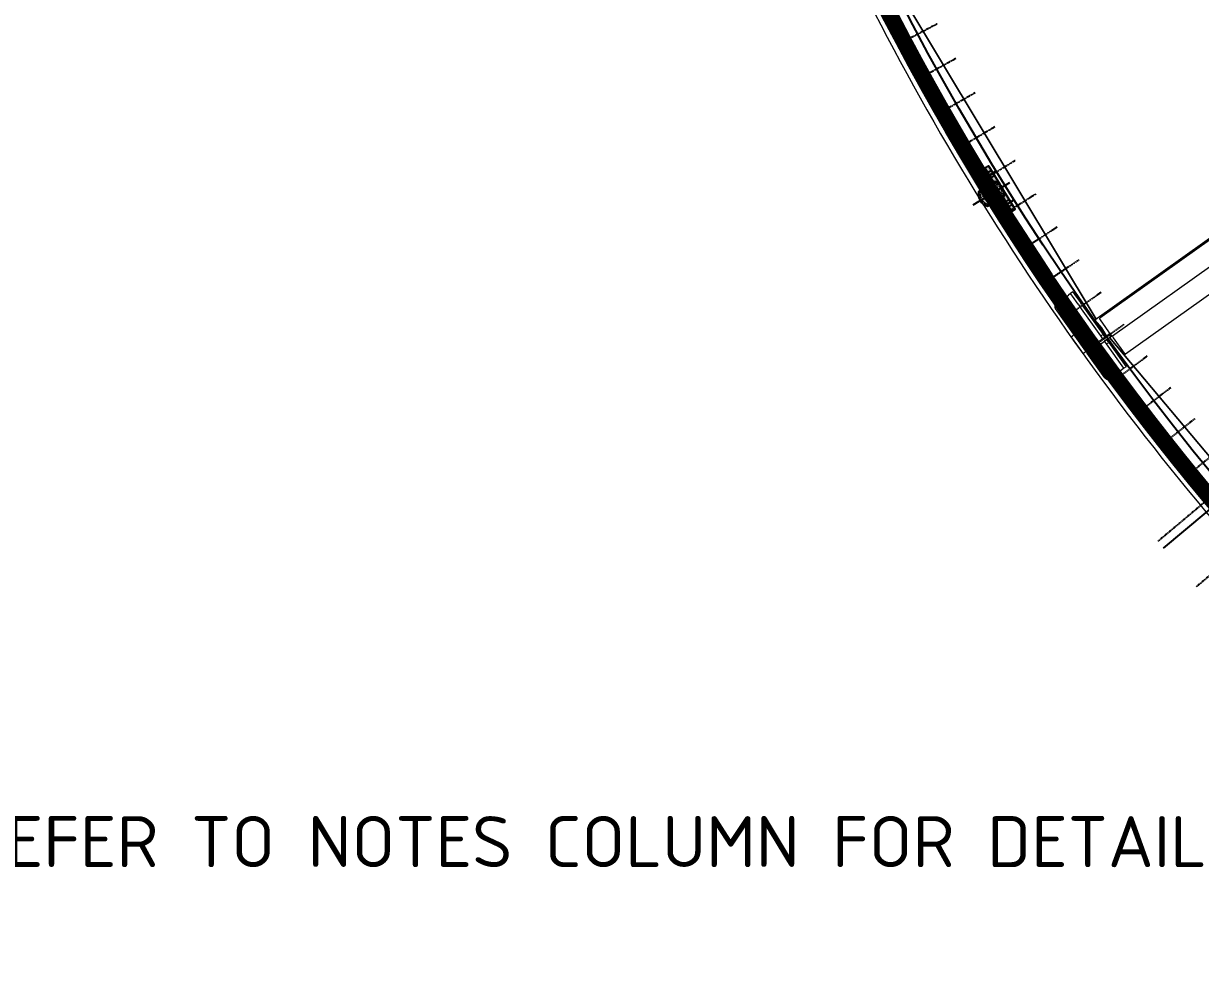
# Model space of a CAD drawing. Header units: millimetres. Extents: x -272986 to 200319, y -34579 to 49604.
# Drawn here: x -1719 to 1743, y 32032 to 34818 of the extents above; entities that cross this region are included whole.
import ezdxf
from ezdxf import colors
from ezdxf.entities.mleader import LeaderData, LeaderLine
from ezdxf.math import Vec2, Vec3

# ---------------------------------------------------------------- set-up
doc = ezdxf.new("R2010")
doc.units = ezdxf.units.MM
doc.linetypes.add('CENTER', pattern=[50.8, 31.75, -6.35, 6.35, -6.35])
doc.linetypes.add('HIDDEN2', pattern=[4.7625, 3.175, -1.5875])
doc.layers.get('Defpoints').update_dxf_attribs({"color": 9})
for name, color, linetype in [('X 0001 M', 7, 'Continuous'), ('X 0203 M', 7, 'Continuous'), ('X 1001 M', 8, 'HIDDEN2'), ('X 1203 M', 8, 'HIDDEN2'), ('X 2203 M', 1, 'CENTER'), ('X 3001 D', 5, 'Continuous'), ('X 4001 T', 7, 'Continuous'), ('X 5203 H', 255, 'Continuous')]:
    doc.layers.add(name, color=color, linetype=linetype)
doc.layers.add('X 5999 H', color=7, linetype='Continuous', true_color=0xffffff)
doc.styles.add('BIT STD. 2.5', font='isocpeur.ttf', dxfattribs={"height": 2.5})
doc.dimstyles.new('BIT STD. 2.5', dxfattribs={"dimtxt": 2.5, "dimasz": 2.5, "dimexe": 1, "dimexo": 0.75, "dimgap": 1, "dimtad": 1, "dimdec": 0, "dimdsep": 46, "dimtxsty": 'BIT STD. 2.5', "dimcen": 0, "dimadec": 0, "dimazin": 0, "dimtfac": 1, "dimtdec": 0, "dimtmove": 0, "dimatfit": 3, "dimfxl": 1, "dimtfill": 1, "dimlwd": -1, "dimlwe": -1, "dimarcsym": 0})

# ---------------------------------------------------------------- blocks, each defined once
blk = doc.blocks.new('*U393')
at = {"layer": 'X 0001 M'}
blk.add_line((25, -250), (25, 250), dxfattribs=at)
at = {"layer": 'X 1001 M', "color": 251, "ltscale": 0.5}
for p, q in [((-125, -250), (-125, 250)), ((50, -250), (50, 250))]:
    blk.add_line(p, q, dxfattribs=at)
blk = doc.blocks.new('*U394')
at = {"color": 0, "linetype": 'ByBlock', "lineweight": -2, "transparency": 16777216, "rotation": 126}
blk.add_blockref('*U393', (-54665.6, 33844.1), dxfattribs=at)
blk = doc.blocks.new('*U395')
at = {"layer": 'Defpoints', "color": 6, "linetype": 'HIDDEN2', "ltscale": 0.5}
blk.add_line((0, -62.5), (0, 62.5), dxfattribs=at)
blk = doc.blocks.new('*U396')
at = {"color": 0, "linetype": 'ByBlock', "lineweight": -2, "transparency": 16777216}
for p, rotation in [((-55495.5, 35276.2), 114), ((-55447.2, 35170), 114.8571428571428), ((-55397.4, 35064.5), 115.7142857142857), ((-55346, 34959.8), 116.5714285714286), ((-55293, 34855.8), 117.4285714285714), ((-55238.5, 34752.7), 118.2857142857143), ((-55182.5, 34650.4), 119.1428571428571), ((-55124.9, 34548.9), 120), ((-55065.8, 34448.3), 120.8571428571428), ((-55005.2, 34348.6), 121.7142857142857), ((-54943.2, 34249.8), 122.5714285714286), ((-54879.6, 34152), 123.4285714285714), ((-54814.6, 34055.1), 124.2857142857143), ((-54748.2, 33959.2), 125.1428571428572)]:
    blk.add_blockref('*U395', p, dxfattribs=dict(at, rotation=rotation))
blk = doc.blocks.new('A$C6fe8132b')
for name in ['*U394', '*U396']:
    blk.add_blockref(name, (48371.2, -38448.1))
blk = doc.blocks.new('A$C89218876')
at = {"layer": 'X 1001 M', "linetype": 'Continuous', "lineweight": 0}
for p, q in [((3175, -4981.8), (4155.3, -6581.6)), ((3120.5, -5017.3), (4099.9, -6615.5)), ((3120.5, -5017.3), (4099.9, -6615.5)), ((3059.9, -5042.8), (4044.5, -6649.5)), ((3570, -5883.1), (4048.7, -6664.2)), ((4102.7, -6624.9), (5038.2, -5945.2)), ((5038.2, -5945.2), (4102.7, -6624.9)), ((4519.2, -6408.3), (4532.2, -6399.1)), ((4540.3, -6410.5), (4527.2, -6419.7)), ((4434.9, -6466.9), (4448.1, -6457.9)), ((4456, -6469.4), (4442.8, -6478.5)), ((4349.9, -6524.4), (4363.2, -6515.5)), ((4370.9, -6527.2), (4357.6, -6536.1)), ((4264.1, -6580.8), (4277.5, -6572.1)), ((4104.8, -6613.9), (4151.7, -6585.1)), ((4117, -6628.1), (4191.9, -6582.2)), ((4196.1, -6589), (4121.2, -6634.9)), ((4191.9, -6582.2), (4196.1, -6589)), ((4196.1, -6589), (4200.3, -6595.8)), ((4200.3, -6595.8), (4223.3, -6633.3)), ((4285.1, -6583.8), (4271.7, -6592.5)), ((4001.2, -6699.1), (4092.3, -6643.2)), ((4096.2, -6619.1), (4049.3, -6647.8)), ((4073, -6646.5), (4098.6, -6633.5)), ((4098.6, -6633.5), (4073, -6646.5)), ((4091.5, -6622), (4093.9, -6625.8)), ((4100.8, -6638), (4092.3, -6643.2)), ((4092.3, -6643.2), (4096.5, -6650.1)), ((4093.9, -6625.8), (4100.7, -6621.6)), ((4093.9, -6625.8), (4112.5, -6656.1)), ((4105, -6644.8), (4096.5, -6650.1)), ((4100.7, -6621.6), (4098.3, -6617.7)), ((4119.3, -6652), (4100.7, -6621.6)), ((4100.8, -6638), (4101.2, -6637.8)), ((4105, -6644.8), (4100.8, -6638)), ((4105.4, -6644.6), (4105, -6644.8)), ((4108, -6633.6), (4108.5, -6633.3)), ((4117, -6628.1), (4108.5, -6633.3)), ((4108.5, -6633.3), (4112.7, -6640.1)), ((4112.7, -6640.1), (4112.2, -6640.4)), ((4121.2, -6634.9), (4112.7, -6640.1)), ((4121.2, -6634.9), (4117, -6628.1)), ((4177.7, -6636.6), (4191.4, -6628.2)), ((4198.6, -6639.3), (4185, -6647.9)), ((4198.7, -6640.2), (4185.1, -6648.5)), ((3015.9, -7185.2), (4046.2, -6660.2)), ((4046.2, -6660.2), (3015.9, -7185.2)), ((4096.5, -6650.1), (4005.4, -6705.9)), ((4048.7, -6664.2), (4073, -6646.5)), ((4073, -6646.5), (4048.7, -6664.2)), ((4048.7, -6664.2), (4051.2, -6668.4)), ((4117.6, -6664.5), (4112.5, -6656.1)), ((4117.6, -6664.5), (4137.8, -6697.4)), ((4119.3, -6652), (4124.5, -6660.4)), ((4122, -6672.5), (4122.4, -6672.3)), ((4127.7, -6681.9), (4122, -6672.5)), ((4144.6, -6693.3), (4124.5, -6660.4)), ((4129.2, -6668.1), (4129.6, -6667.8)), ((4129.6, -6667.8), (4135.4, -6677.2)), ((4135.4, -6677.2), (4135, -6677.5)), ((4219.9, -6647.1), (4144.6, -6693.3)), ((3970.2, -6718), (3994.2, -6703.3)), ((3998.4, -6710.2), (3974.4, -6724.9)), ((4001.2, -6699.1), (3994.2, -6703.3)), ((3998.4, -6710.2), (4005.4, -6705.9)), ((4137.8, -6697.4), (4006.8, -6777.7)), ((4090.4, -6690.2), (4104, -6681.8)), ((4111.3, -6693.7), (4097.7, -6702.1)), ((4128.1, -6681.7), (4127.7, -6681.9)), ((4137.8, -6697.4), (4144.6, -6693.3)), ((4144.5, -6706.2), (4138.8, -6696.8)), ((3961.7, -6723.3), (3970.2, -6718)), ((3961.7, -6723.3), (3965.9, -6730.1)), ((3974.4, -6724.9), (3965.9, -6730.1)), ((3965.9, -6730.1), (3970, -6736.9)), ((3993, -6774.4), (3970, -6736.9)), ((4003, -6743.7), (4016.6, -6735.4)), ((4023.3, -6747), (4009.6, -6755.2)), ((4023.9, -6747.3), (4010.3, -6755.7)), ((4087.9, -6728), (4093.7, -6737.3)), ((3913.8, -6794.9), (3927.7, -6786.9)), ((3934.7, -6799.1), (3920.8, -6807.1)), ((3824.5, -6845.6), (3838.5, -6837.8)), ((3845.3, -6850), (3831.4, -6857.8)), ((3734.6, -6895.1), (3748.7, -6887.4)), ((3755.4, -6899.7), (3741.3, -6907.4)), ((3644, -6943.4), (3658.2, -6935.9)), ((3664.7, -6948.3), (3650.6, -6955.7)), ((3552.8, -6990.5), (3567.1, -6983.2)), ((3573.5, -6995.7), (3559.2, -7002.9)), ((3461, -7036.4), (3475.4, -7029.3)), ((3481.6, -7041.8), (3467.2, -7048.9)), ((3368.6, -7081.1), (3383.1, -7074.2)), ((3389.1, -7086.8), (3374.7, -7093.7)), ((3275.7, -7124.6), (3290.2, -7117.9)), ((3296, -7130.6), (3281.5, -7137.3)), ((3182.1, -7166.8), (3196.7, -7160.3)), ((3202.4, -7173.1), (3187.8, -7179.6))]:
    blk.add_line(p, q, dxfattribs=at)
for centre, radius, start, end in [((0, 0), 7883.5, 301.28326, 310.71674), ((4536.3, -6404.8), 7, 305.25, 125.25), ((4523.2, -6414), 7, 125.25, 305.25), ((4438.8, -6472.7), 7, 124.5, 304.5), ((4452, -6463.6), 7, 304.5, 124.5), ((4353.7, -6530.2), 7, 123.75, 303.75), ((4367, -6521.3), 7, 303.75, 123.75), ((4281.3, -6577.9), 7, 303, 123), ((4267.9, -6586.7), 7, 123, 303), ((4181.4, -6642.6), 7, 121.5, 301.5), ((4181.3, -6642), 7, 191.5803, 302.25), ((4195, -6634.2), 7, 301.5, 121.5), ((4194.8, -6633.4), 7, 302.25, 11.4874), ((4214.7, -6638.6), 10, 301.5, 31.5), ((4107.7, -6687.8), 7, 301.5, 121.5), ((0, 0), 7883.5, 292.28326, 301.71674), ((4094, -6696.1), 7, 121.5, 301.5), ((4006.6, -6749.7), 7, 121.5, 301.5), ((4020.3, -6741.3), 7, 301.5, 121.5), ((4019.8, -6741), 7, 300.75, 51.4197), ((4001.6, -6769.2), 10, 211.5, 301.5), ((4006, -6749.1), 7, 231.5126, 300.75), ((3917.3, -6801), 7, 120, 300), ((3931.2, -6793), 7, 300, 120), ((3828, -6851.7), 7, 119.25, 299.25), ((3841.9, -6843.9), 7, 299.25, 119.25), ((3752, -6893.6), 7, 298.5, 118.5), ((3737.9, -6901.2), 7, 118.5, 298.5), ((3647.3, -6949.6), 7, 117.75, 297.75), ((3661.5, -6942.1), 7, 297.75, 117.75), ((3556, -6996.7), 7, 117, 297), ((3570.3, -6989.4), 7, 297, 117), ((3464.1, -7042.6), 7, 116.25, 296.25), ((3478.5, -7035.6), 7, 296.25, 116.25), ((3371.6, -7087.4), 7, 115.5, 295.5), ((3386.1, -7080.5), 7, 295.5, 115.5), ((3278.6, -7130.9), 7, 114.75, 294.75), ((3293.1, -7124.2), 7, 294.75, 114.75), ((3199.6, -7166.7), 7, 294, 114), ((3185, -7173.2), 7, 114, 294)]:
    blk.add_arc(centre, radius, start, end, dxfattribs=at)
for centre, major_axis, start_param, end_param in [((4151.1, -6584.2), (4.26, 2.61), -1.570796, 0), ((4104.2, -6612.9), (-4.26, -2.61), 0, 1.570796)]:
    blk.add_ellipse(centre, major_axis=major_axis, ratio=0.224951, start_param=start_param, end_param=end_param, dxfattribs=at)
at = {"layer": 'X 1001 M', "linetype": 'Continuous', "lineweight": 0, "extrusion": (0, 0, -1)}
for centre, major_axis, start_param, end_param in [((4095.7, -6618.1), (4.26, 2.61), 0, 1.570796), ((4048.8, -6646.9), (-4.26, -2.61), -1.570796, 0)]:
    blk.add_ellipse(centre, major_axis=major_axis, ratio=0.224951, start_param=start_param, end_param=end_param, dxfattribs=at)
blk = doc.blocks.new('_Dot')
at = {"color": 0, "linetype": 'ByBlock', "lineweight": -2}
blk.add_line((-0.5, 0), (-1, 0), dxfattribs=at)
at = {"color": 0, "linetype": 'ByBlock', "const_width": 0.5}
blk.add_lwpolyline([(-0.25, 0, 1), (0.25, 0, 1)], format="xyb", close=True, dxfattribs=at)
blk = doc.blocks.new('Heavy Duty - HR Std - plan')
at = {"layer": 'X 5203 H', "ltscale": 10}
h = blk.add_hatch(color=256, dxfattribs=at)
edge = h.paths.add_edge_path()
edge.add_arc((50, -36.2), 38, 107.9519, 131.0063)
edge.add_line((25.1, -7.5), (25.1, -12))
edge.add_line((25.1, -12), (-25, -12))
edge.add_line((-25, -12), (-25, 0))
edge.add_line((-25, 0), (38.3, 0))
edge = h.paths.add_edge_path()
edge.add_line((74.9, -64.8), (74.9, -7.5))
edge.add_arc((50, -36.2), 38, 48.9937, 131.0063)
edge.add_line((25.1, -7.5), (25.1, -64.8))
edge.add_arc((50, -36.2), 38, 228.9937, 311.0063)
edge = h.paths.add_edge_path()
edge.add_arc((50, -36.2), 38, 48.9937, 72.0481, ccw=False)
edge.add_line((74.9, -7.5), (74.9, -12))
edge.add_line((74.9, -12), (125, -12))
edge.add_line((125, -12), (125, 0))
edge.add_line((125, 0), (61.7, 0))
at = {"layer": 'X 0203 M', "ltscale": 10}
for points in [[(38.3, 0, 0.100935), (25.1, -7.5), (25.1, -12), (-25, -12), (-25, 0)], [(61.7, 0, -0.100935), (74.9, -7.5), (74.9, -12), (125, -12), (125, 0)]]:
    blk.add_lwpolyline(points, format="xyb", close=True, dxfattribs=at)
at = {"layer": 'X 0203 M'}
blk.add_lwpolyline([(74.9, -64.8), (74.9, -7.5, 0.373947), (25.1, -7.5), (25.1, -64.8, 0.373947)], format="xyb", close=True, dxfattribs=at)
at = {"layer": 'X 1203 M', "ltscale": 10}
for p, q in [((-9, -12), (-9, 0)), ((9, -12), (9, 0)), ((91, -12), (91, 0)), ((109, -12), (109, 0))]:
    blk.add_line(p, q, dxfattribs=at)
at = {"layer": 'X 1203 M'}
blk.add_line((25.1, -12), (74.9, -12), dxfattribs=at)
blk.add_lwpolyline([(61.7, 0), (38.3, 0)], dxfattribs=at)
for radius in [24.1, 21.5]:
    blk.add_circle((50, -36.2), radius, dxfattribs=at)
for start, end in [(40.7711, 139.2289), (220.7711, 319.2289)]:
    blk.add_arc((50, -36.2), 32.9, start, end, dxfattribs=at)
at = {"layer": 'X 2203 M', "ltscale": 10}
for p, q in [((0, -22), (0, 10)), ((50, 26.8), (50, -99.2)), ((100, -22), (100, 10)), ((0.1, -36.2), (99.9, -36.2))]:
    blk.add_line(p, q, dxfattribs=at)
blk = doc.blocks.new('HD-HRST-01-TOP')
at = {"layer": 'X 0203 M'}
blk.add_blockref('Heavy Duty - HR Std - plan', (0, 0), dxfattribs=at)
blk = doc.blocks.new('*U97')
blk.add_blockref('HD-HRST-01-TOP', (0, 0))
blk = doc.blocks.new('*U113')
at = {"rotation": 4.446207949587252}
blk.add_blockref('*U97', (-7.9, -531.6), dxfattribs=at)
blk = doc.blocks.new('*U114')
at = {"color": 0, "linetype": 'ByBlock', "lineweight": -2, "transparency": 16777216, "rotation": 296.9999999999999}
blk.add_blockref('*U113', (1609.5, 34612.4), dxfattribs=at)
blk = doc.blocks.new('*D437')
at = {"layer": 'Defpoints', "color": 0, "transparency": 16777216}
for p in [(-1697.7, 38448.1), (18712.7, 38448.1), (14088.5, 34043.9, 0), (18614.9, 33782.4), (15367.4, 33148.4, 0)]:
    blk.add_point(p, dxfattribs=at)
at = {"layer": 'X 3001 D', "color": 0, "transparency": 16777216}
for p, q in [((18757.7, 38448.1), (19638.3, 38448.1)), ((15404.2, 33122.6), (17497.1, 31657.1))]:
    blk.add_line(p, q, dxfattribs=at)
blk.add_arc((7798.5, 38448.1), 11779.8, 325.72959, 359.27041, dxfattribs=at)
for points in [[(19552.3, 38298.3), (19602.3, 38298), (19578.3, 38448.1)], [(17553.8, 31800.7), (17512.6, 31829.2), (17447.9, 31691.5)]]:
    blk.add_solid(points, dxfattribs=at)
at = {"layer": 'X 3001 D', "color": 0, "transparency": 16777216, "insert": (18904.3, 34946.5), "char_height": 150, "attachment_point": 5, "rotation": 72.5, "style": 'BIT STD. 2.5', "bg_fill": 3, "box_fill_scale": 1.1, "bg_fill_color": 256, "bg_fill_true_color": 13158600, "bg_fill_transparency": 0}
blk.add_mtext('35°', dxfattribs=at)

msp = doc.modelspace()

# ---------------------------------------------------------------- hatches: boundary and pattern name
at = {"layer": 'X 5999 H'}
h = msp.add_hatch(dxfattribs=at)
h.set_pattern_fill('ANSI31', color=9)
h.set_pattern_definition([(45, (25000, 0), (-2.24506403, 2.24506403), [])])
edge = h.paths.add_edge_path()
edge.add_arc((7798.4957, 38448.1402), 7825.6047, 2.59310195, 94.99996544, ccw=False)
edge.add_line((15616.0872, 38802.1919), (15658.4432, 38804.11))
edge.add_arc((7798.4957, 38448.1402), 7825.6047, 274.95448705, 357.39914168)
edge.add_line((15616.0392, 38093.0303), (15658.3937, 38091.1063))
edge.add_arc((7798.4974, 38448.1368), 7868.0011, 274.95447724, 357.39916567, ccw=False)
edge.add_arc((7798.4953, 38448.14), 7868.0046, 2.59310269, 274.95162181)
edge.add_arc((7798.4957, 38448.1402), 7825.6047, 2.59952649, 274.95161898)

# ---------------------------------------------------------------- linework, layer by layer
at = {"layer": 'X 0001 M', "linetype": 'Continuous'}
for centre, radius, start, end in [((7798.4953, 38448.14), 7868.0046, 2.59310269, 274.95162181), ((7798.4957, 38448.1402), 7825.6047, 2.59952649, 274.95161898)]:
    msp.add_arc(centre, radius, start, end, dxfattribs=at)

# ---------------------------------------------------------------- block references
at = {"rotation": 4.000000000000008}
msp.add_blockref('A$C6fe8132b', (7798.5, 38448.1453), dxfattribs=at)
at = {"layer": 'X 1001 M', "rotation": 273.9910714243701}
msp.add_blockref('A$C89218876', (7798.5, 38448.1453), dxfattribs=at)

# ---------------------------------------------------------------- next in the draw order: leaders
at = {"layer": 'X 4001 T'}
ml = msp.add_multileader_mtext('Standard', dxfattribs=at)
ml.set_content('\\pxsm1.15;13° SELF-SUPPORTING EXTERNAL BEAM ROOF, REFER TO NOTES COLUMN FOR DETAILS.', color=256, style='BIT STD. 2.5')
ml.set_leader_properties(color=150)
ml.set_arrow_properties(name='DOT')
ml.build(insert=Vec2(0, 0))
ml.multileader.update_dxf_attribs({"text_left_attachment_type": 2, "text_right_attachment_type": 2, "dogleg_length": 3, "arrow_head_size": 120, "scale": 60})
ctx = ml.context
ctx.base_point, ctx.scale, ctx.char_height, ctx.arrow_head_size, ctx.landing_gap_size, ctx.plane_origin = Vec3(-1750.3446, 32098.826), 60, 150, 120, 60, Vec3(4599.0809, 32476.6327)
ctx.left_attachment, ctx.right_attachment, ctx.text_align_type = 2, 2, 2
notes = []
notes.append((ctx, [(0, (1, 1, 0), (2164.6554, 32098.826), (-1, 0), 180, [(0, [(3547.4411, 33661.2263)], 0, [])])]))
ctx.mtext.insert, ctx.mtext.width, ctx.mtext.defined_height, ctx.mtext.alignment, ctx.mtext.flow_direction = Vec3(1924.6554, 32486.326), 3866.662103, 1362.9709, 3, 5
ctx.mtext.has_bg_fill, ctx.mtext.bg_color, ctx.mtext.bg_scale_factor, ctx.mtext.bg_transparency, ctx.mtext.use_window_bg_color = 1, -1073741824, 1.25, 0, 1
for ctx, leaders in notes:
    for number, flags, end, landing, length, lines in leaders:
        leader = LeaderData()
        leader.index, (leader.has_last_leader_line, leader.has_dogleg_vector, leader.attachment_direction) = number, flags
        leader.last_leader_point, leader.dogleg_vector, leader.dogleg_length = Vec3(end), Vec3(landing), length
        for number, points, colour, breaks in lines:
            line = LeaderLine()
            line.index, line.vertices, line.color, line.breaks = number, Vec3.list(points), colors.encode_raw_color(colour), breaks
            leader.lines.append(line)
        ctx.leaders.append(leader)

# ---------------------------------------------------------------- next in the draw order: linework, layer by layer
msp.add_circle((7798.5, 38448.1453), 7798.5)

# ---------------------------------------------------------------- next in the draw order: block references
msp.add_blockref('*U114', (0, 0))

# ---------------------------------------------------------------- next in the draw order: leaders
ml = msp.add_multileader_mtext('Standard', dxfattribs=at)
ml.set_content('\\pxsm1.15;PERIMETER 2 TIER HANDRAILING TO THE FULL CIRCUMFERENCE OF THE ROOF.', color=256, style='BIT STD. 2.5')
ml.set_leader_properties(color=150)
ml.build(insert=Vec2(0, 0))
ml.multileader.update_dxf_attribs({"text_left_attachment_type": 2, "text_right_attachment_type": 2, "dogleg_length": 3, "arrow_head_size": 150, "scale": 60})
ctx = ml.context
ctx.base_point, ctx.scale, ctx.char_height, ctx.arrow_head_size, ctx.landing_gap_size, ctx.plane_origin = Vec3(-1795.3446, 31097.7516), 60, 150, 150, 60, Vec3(10034.4447, 50466.7579)
ctx.left_attachment, ctx.right_attachment, ctx.text_align_type = 2, 2, 2
notes = []
notes.append((ctx, [(1, (1, 1, 0), (2345.1315, 31097.7516), (-1, 0), 360.4761, [(0, [(3215.8648, 32045.7179)], 0, [])])]))
ctx.mtext.insert, ctx.mtext.width, ctx.mtext.defined_height, ctx.mtext.alignment, ctx.mtext.flow_direction = Vec3(1924.6554, 31341.5016), 3874.822753, 686.598, 3, 5
ctx.mtext.has_bg_fill, ctx.mtext.bg_color, ctx.mtext.bg_scale_factor, ctx.mtext.bg_transparency, ctx.mtext.use_window_bg_color = 1, -1073741824, 1.25, 0, 1
for ctx, leaders in notes:
    for number, flags, end, landing, length, lines in leaders:
        leader = LeaderData()
        leader.index, (leader.has_last_leader_line, leader.has_dogleg_vector, leader.attachment_direction) = number, flags
        leader.last_leader_point, leader.dogleg_vector, leader.dogleg_length = Vec3(end), Vec3(landing), length
        for number, points, colour, breaks in lines:
            line = LeaderLine()
            line.index, line.vertices, line.color, line.breaks = number, Vec3.list(points), colors.encode_raw_color(colour), breaks
            leader.lines.append(line)
        ctx.leaders.append(leader)

# ---------------------------------------------------------------- next in the draw order: dimensions: what is measured, and where the dimension line sits
at = {"layer": 'X 3001 D'}
dim = msp.add_angular_dim_2l(base=(18614.8981, 33782.4066), line1=((14088.4715, 34043.8599, 0), (15367.3765, 33148.3609, 0)), line2=((18712.7368, 38448.1453), (-1697.6528, 38448.1453)), dimstyle='BIT STD. 2.5', dxfattribs=at)
dim.commit()
dim.dimension.update_dxf_attribs({"geometry": '*D437', "text_midpoint": (18904.339, 34946.4877)})

doc.saveas('drawing.dxf')
